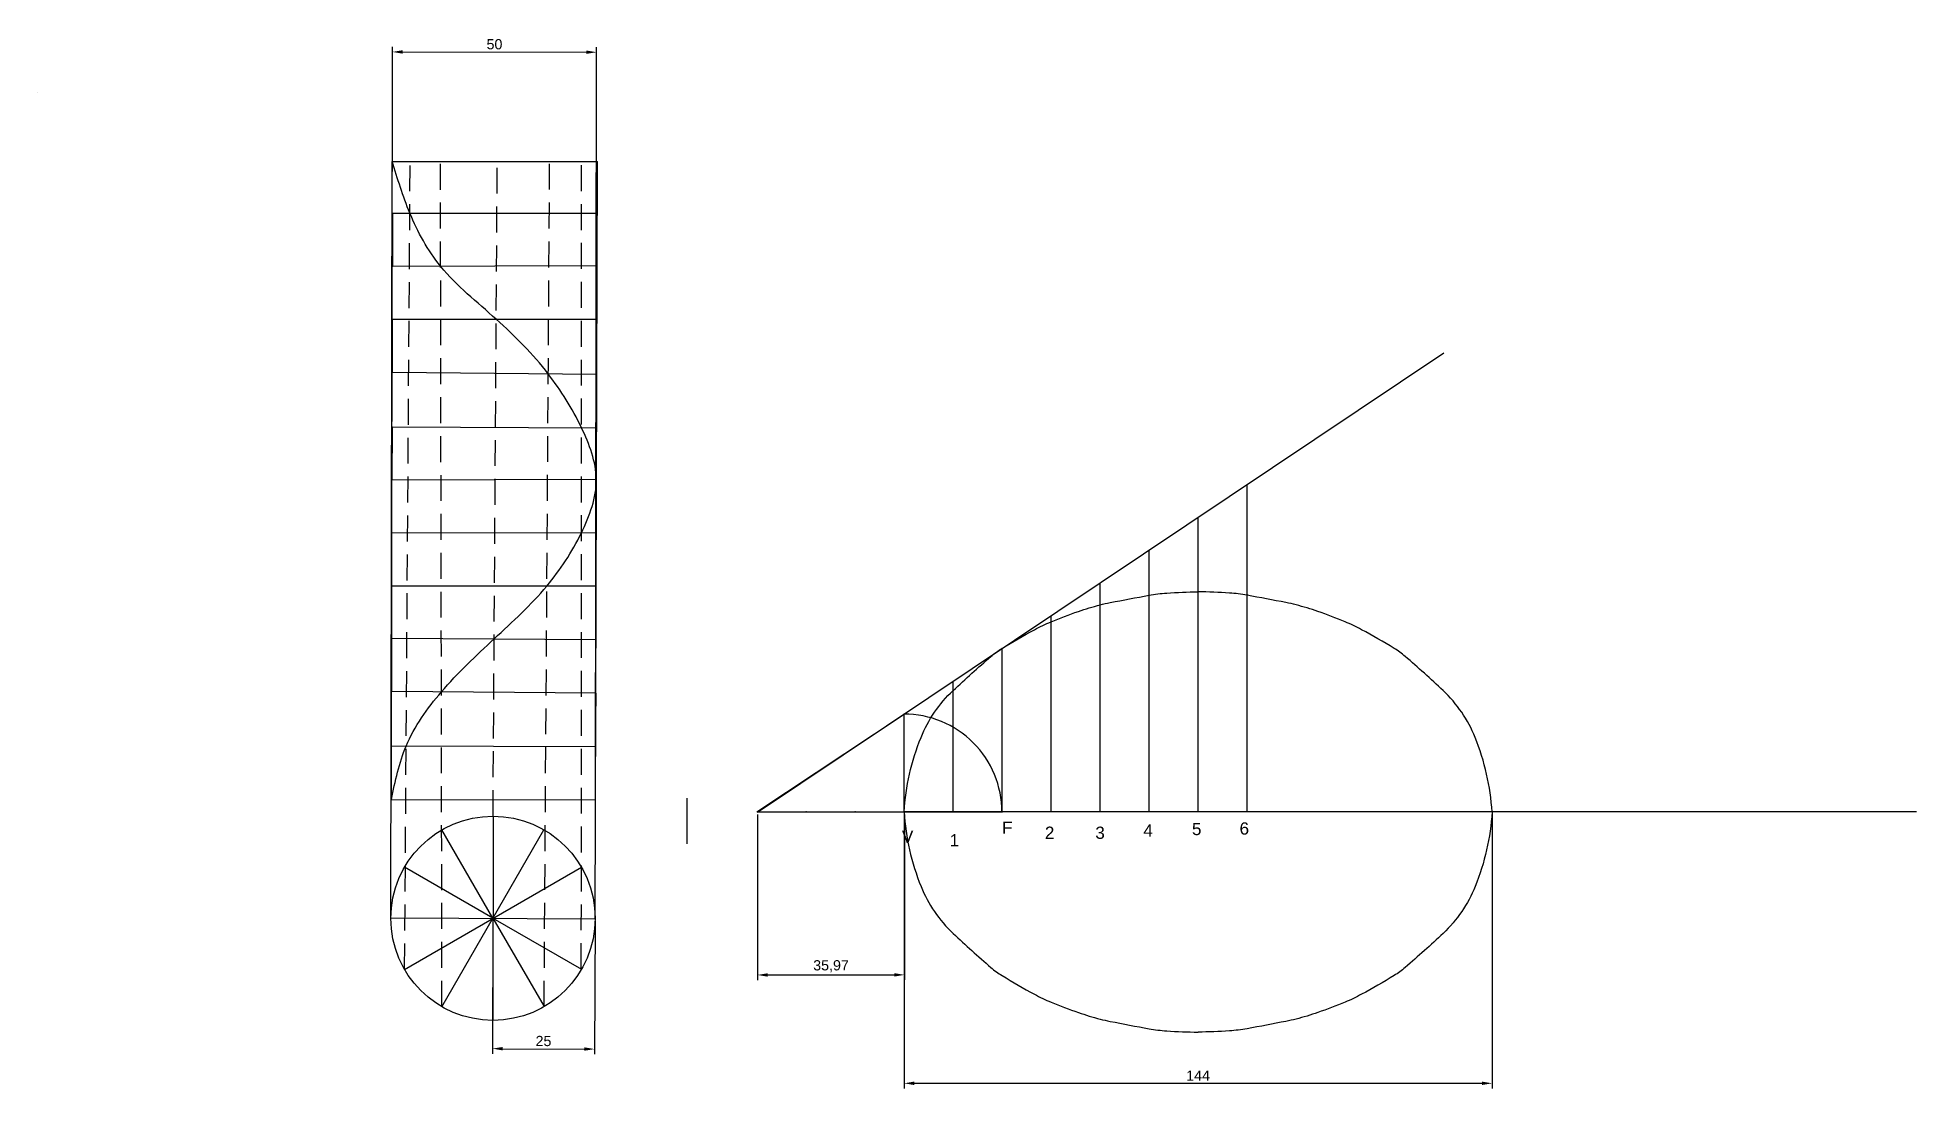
# Model space of a CAD drawing. Header units: millimetres. Extents: x 2498 to 2958, y 1484 to 1741.
import ezdxf

# ---------------------------------------------------------------- set-up
doc = ezdxf.new("R2010")
doc.units = ezdxf.units.MM
doc.linetypes.add('HIDDEN', pattern=[9.525, 6.35, -3.175])
doc.styles.get("Standard").update_dxf_attribs({"font": 'arial.ttf'})
doc.dimstyles.new('ISO-25', dxfattribs={"dimtxt": 2.5, "dimasz": 2.5, "dimexe": 1.25, "dimexo": 0.625, "dimtad": 1, "dimtxsty": 'Standard', "dimcen": 2.5, "dimadec": 0, "dimazin": 0, "dimtfac": 1, "dimtmove": 0, "dimatfit": 3, "dimfxl": 1, "dimarcsym": 0})

# ---------------------------------------------------------------- blocks, each defined once
blk = doc.blocks.new('*D2')
at = {"color": 0, "lineweight": -2, "transparency": 16777216}
for p, q in [((2609.88, 1524.63), (2609.74, 1492.09)), ((2634.88, 1524.52), (2634.74, 1491.98)), ((2612.25, 1493.33), (2632.25, 1493.24))]:
    blk.add_line(p, q, dxfattribs=at)
at = {"color": 0, "transparency": 16777216}
for points in [[(2612.25, 1493.74), (2612.24, 1492.91), (2609.75, 1493.34)], [(2632.25, 1493.66), (2632.24, 1492.82), (2634.75, 1493.23)]]:
    blk.add_solid(points, dxfattribs=at)
at = {"layer": 'Defpoints', "color": 0, "transparency": 16777216}
for p in [(2609.88, 1525.25), (2634.88, 1525.15), (2634.75, 1493.23)]:
    blk.add_point(p, dxfattribs=at)
at = {"color": 0, "transparency": 16777216, "insert": (2622.25, 1495.19), "char_height": 2.5, "attachment_point": 5, "rotation": 359.7544}
blk.add_mtext('25', dxfattribs=at)
blk = doc.blocks.new('*D3')
at = {"color": 0, "lineweight": -2, "transparency": 16777216}
for p, q in [((2585, 1554.98), (2585.25, 1738.6)), ((2587.75, 1737.35), (2632.75, 1737.29)), ((2635, 1554.91), (2635.25, 1738.53))]:
    blk.add_line(p, q, dxfattribs=at)
at = {"color": 0, "transparency": 16777216}
for points in [[(2587.75, 1737.76), (2587.75, 1736.93), (2585.25, 1737.35)], [(2632.75, 1737.7), (2632.75, 1736.87), (2635.25, 1737.28)]]:
    blk.add_solid(points, dxfattribs=at)
at = {"layer": 'Defpoints', "color": 0, "transparency": 16777216}
for p in [(2635.25, 1737.28), (2585, 1554.36), (2635, 1554.29)]:
    blk.add_point(p, dxfattribs=at)
at = {"color": 0, "transparency": 16777216, "insert": (2610.25, 1739.22), "char_height": 2.5, "attachment_point": 5, "rotation": 359.9225}
blk.add_mtext('50', dxfattribs=at)
blk = doc.blocks.new('*D8')
at = {"color": 0, "lineweight": -2, "transparency": 16777216}
for p, q in [((2710.54, 1550.65), (2710.54, 1483.6)), ((2854.54, 1550.65), (2854.54, 1483.6)), ((2713.04, 1484.85), (2852.04, 1484.85))]:
    blk.add_line(p, q, dxfattribs=at)
at = {"color": 0, "transparency": 16777216}
for points in [[(2713.04, 1485.27), (2713.04, 1484.43), (2710.54, 1484.85)], [(2852.04, 1485.27), (2852.04, 1484.43), (2854.54, 1484.85)]]:
    blk.add_solid(points, dxfattribs=at)
at = {"layer": 'Defpoints', "color": 0, "transparency": 16777216}
for p in [(2710.54, 1551.28), (2854.54, 1551.28), (2854.54, 1484.85)]:
    blk.add_point(p, dxfattribs=at)
at = {"color": 0, "transparency": 16777216, "insert": (2782.54, 1486.73), "char_height": 2.5, "attachment_point": 5}
blk.add_mtext('144', dxfattribs=at)
blk = doc.blocks.new('*D9')
at = {"color": 0, "lineweight": -2, "transparency": 16777216}
for p, q in [((2674.64, 1550.62), (2674.68, 1510.12)), ((2710.61, 1550.65), (2710.65, 1510.15)), ((2677.18, 1511.37), (2708.15, 1511.4))]:
    blk.add_line(p, q, dxfattribs=at)
at = {"color": 0, "transparency": 16777216}
for points in [[(2677.18, 1511.79), (2677.18, 1510.95), (2674.68, 1511.37)], [(2708.15, 1511.82), (2708.15, 1510.98), (2710.65, 1511.4)]]:
    blk.add_solid(points, dxfattribs=at)
at = {"layer": 'Defpoints', "color": 0, "transparency": 16777216}
for p in [(2674.64, 1551.25), (2710.61, 1551.28), (2710.65, 1511.4)]:
    blk.add_point(p, dxfattribs=at)
at = {"color": 0, "transparency": 16777216, "insert": (2692.66, 1513.51), "char_height": 2.5, "attachment_point": 5, "rotation": 0.0503}
blk.add_mtext('35,97', dxfattribs=at)

msp = doc.modelspace()

# ---------------------------------------------------------------- linework, layer by layer
for p, q in [((2498.367, 1727.533), (2498.367, 1727.531)), ((2584.884, 1525.362), (2585.213, 1710.558)), ((2585.213, 1710.558), (2635.459, 1710.558)), ((2634.883, 1525.148), (2635.459, 1710.558)), ((2585.34, 1684.819), (2585.34, 1697.899)), ((2585.34, 1697.899), (2635.42, 1697.899)), ((2635.339, 1684.997), (2585.34, 1684.819)), ((2635.339, 1671.917), (2635.339, 1684.997)), ((2585.259, 1658.837), (2585.259, 1671.917)), ((2585.259, 1671.917), (2635.339, 1671.917)), ((2635.258, 1658.416), (2585.259, 1658.837)), ((2635.263, 1645.336), (2635.258, 1658.416)), ((2585.178, 1632.505), (2585.264, 1645.584)), ((2585.264, 1645.584), (2635.263, 1645.336)), ((2635.178, 1632.681), (2585.178, 1632.505)), ((2635.122, 1619.601), (2635.178, 1632.681)), ((2585.122, 1606.587), (2585.122, 1619.667)), ((2585.122, 1619.667), (2635.122, 1619.601)), ((2635.122, 1606.593), (2585.122, 1606.587)), ((2635.095, 1593.513), (2635.122, 1606.593)), ((2585.129, 1580.758), (2585.096, 1593.838)), ((2585.096, 1593.838), (2635.095, 1593.513)), ((2635.128, 1580.393), (2585.129, 1580.758)), ((2635.003, 1567.314), (2635.128, 1580.393)), ((2585.003, 1554.356), (2585.003, 1567.436)), ((2585.003, 1567.436), (2635.003, 1567.314)), ((2585.003, 1554.356), (2635.003, 1554.289)), ((2657.335, 1554.625), (2657.335, 1543.445)), ((2674.54, 1551.278), (2734.54, 1551.278)), ((2609.884, 1525.255), (2597.363, 1546.893)), ((2597.394, 1503.599), (2622.374, 1546.911)), ((2609.903, 1550.255), (2609.864, 1500.255)), ((2609.884, 1525.255), (2588.225, 1537.742)), ((2588.245, 1512.734), (2631.522, 1537.776)), ((2584.884, 1525.362), (2634.883, 1525.148)), ((2609.884, 1525.255), (2631.542, 1512.768)), ((2609.884, 1525.255), (2622.405, 1503.616))]:
    msp.add_line(p, q)
at = {"linetype": 'HIDDEN'}
for p, q in [((2588.245, 1512.734), (2589.61, 1710.558)), ((2597.394, 1503.599), (2597.019, 1710.558)), ((2609.903, 1550.255), (2610.927, 1710.558)), ((2622.405, 1503.616), (2623.764, 1710.558)), ((2631.512, 1512.777), (2631.563, 1710.558))]:
    msp.add_line(p, q, dxfattribs=at)
at = {"color": 9}
for p, q in [((2674.643, 1551.247), (2842.71, 1663.71)), ((2794.54, 1551.278), (2794.54, 1631.477)), ((2782.54, 1551.278), (2782.54, 1623.447)), ((2770.54, 1551.278), (2770.54, 1615.417)), ((2758.54, 1551.278), (2758.54, 1607.387)), ((2746.54, 1551.278), (2746.54, 1599.357)), ((2734.54, 1551.278), (2734.54, 1591.327)), ((2722.54, 1551.278), (2722.54, 1583.297)), ((2674.519, 1551.28), (2710.541, 1575.243)), ((2710.54, 1551.278), (2710.54, 1575.243)), ((2734.54, 1551.278), (2734.54, 1575.243)), ((2958.438, 1551.278), (2710.613, 1551.278))]:
    msp.add_line(p, q, dxfattribs=at)
for points in [[(2710.54, 1551.278, -0.0801809), (2714.691, 1569.52, -0.1084738), (2722.54, 1580.995, -0.0109805), (2731.824, 1589.351, -0.0408947), (2734.54, 1591.327, -0.0125674), (2742.491, 1595.904, -0.0257124), (2746.54, 1597.838, -0.0155114), (2753.224, 1600.379, -0.0199861), (2758.54, 1601.979, -0.0145781), (2761.018, 1602.541, -0.003823), (2770.54, 1604.337, -0.0273474), (2774.855, 1604.875, -0.0154538), (2782.54, 1605.17)], [(2854.54, 1551.278, 0.0801809), (2850.388, 1569.52, 0.1084738), (2842.54, 1580.995, 0.0109805), (2833.256, 1589.351, 0.0408947), (2830.54, 1591.327, 0.0125674), (2822.588, 1595.904, 0.0257124), (2818.54, 1597.838, 0.0155114), (2811.855, 1600.379, 0.0199861), (2806.54, 1601.979, 0.0145781), (2804.061, 1602.541, 0.003823), (2794.54, 1604.337, 0.0273474), (2790.225, 1604.875, 0.0154538), (2782.54, 1605.17)], [(2710.54, 1551.278, 0.0801809), (2714.691, 1533.036, 0.1084738), (2722.54, 1521.562, 0.0109805), (2731.824, 1513.206, 0.0408947), (2734.54, 1511.229, 0.0125674), (2742.491, 1506.652, 0.0257124), (2746.54, 1504.718, 0.0155114), (2753.224, 1502.177, 0.0199861), (2758.54, 1500.578, 0.0145781), (2761.018, 1500.015, 0.003823), (2770.54, 1498.22, 0.0273474), (2774.855, 1497.682, 0.0154538), (2782.54, 1497.386)], [(2854.54, 1551.278, -0.0801809), (2850.388, 1533.036, -0.1084738), (2842.54, 1521.562, -0.0109805), (2833.256, 1513.206, -0.0408947), (2830.54, 1511.229, -0.0125674), (2822.588, 1506.652, -0.0257124), (2818.54, 1504.718, -0.0155114), (2811.855, 1502.177, -0.0199861), (2806.54, 1500.578, -0.0145781), (2804.061, 1500.015, -0.003823), (2794.54, 1498.22, -0.0273474), (2790.225, 1497.682, -0.0154538), (2782.54, 1497.386)]]:
    msp.add_lwpolyline(points, format="xyb", dxfattribs=at)
msp.add_circle((2609.884, 1525.255), 25)
msp.add_arc((2710.539, 1551.277), 23.966, 0.00215, 90.08373, dxfattribs=at)
msp.add_spline([(2585.003, 1554.356), (2588.622, 1567.427), (2597.254, 1580.669), (2610.181, 1593.675), (2623.081, 1606.591), (2631.539, 1619.606), (2635.178, 1632.681), (2631.546, 1645.354), (2623.422, 1658.516), (2610.681, 1671.917), (2597.066, 1684.86), (2589.522, 1697.899), (2585.213, 1710.558)], degree=3)
for p in [(2758.54, 1601.979), (2770.54, 1604.337), (2782.54, 1605.17), (2794.54, 1604.454), (2746.54, 1597.836), (2734.54, 1591.327), (2722.54, 1580.995)]:
    msp.add_point(p, dxfattribs=at)
for p in [(2686.54, 1551.278), (2698.54, 1551.278), (2710.54, 1551.278), (2722.54, 1551.278), (2734.54, 1551.278)]:
    msp.add_point(p)

# ---------------------------------------------------------------- texts
for s, p in [('V', (2710.013, 1543.703)), ('F', (2734.544, 1545.939))]:
    msp.add_text(s, height=3).set_placement(p)
for s, p in [('1', (2721.703, 1542.848)), ('2', (2745.021, 1544.694)), ('3', (2757.372, 1544.694)), ('4', (2769.147, 1545.27)), ('5', (2781.036, 1545.616)), ('6', (2792.695, 1545.732))]:
    msp.add_text(s, height=3, dxfattribs=at).set_placement(p)

# ---------------------------------------------------------------- dimensions: what is measured, and where the dimension line sits
for p1, p2, distance, picture, middle in [((2585.003, 1554.356), (2635.003, 1554.289), 182.995, '*D3', (2610.253, 1739.219)), ((2609.884, 1525.255), (2634.883, 1525.148), -31.918, '*D2', (2622.255, 1495.185))]:
    dim = msp.add_aligned_dim(p1=p1, p2=p2, distance=distance, dimstyle='ISO-25')
    dim.commit()
    dim.dimension.update_dxf_attribs({"geometry": picture, "text_midpoint": middle})
dim = msp.add_aligned_dim(p1=(2674.643, 1551.247), p2=(2710.613, 1551.278), distance=-39.878, dimstyle='ISO-25', dxfattribs=at)
dim.commit()
dim.dimension.update_dxf_attribs({"geometry": '*D9', "text_midpoint": (2692.661, 1513.512)})
dim = msp.add_linear_dim(base=(2854.54, 1484.849), p1=(2710.539, 1551.277), p2=(2854.54, 1551.277), dimstyle='ISO-25', dxfattribs=at)
dim.commit()
dim.dimension.update_dxf_attribs({"geometry": '*D8', "text_midpoint": (2782.539, 1486.729)})

doc.saveas('drawing.dxf')
